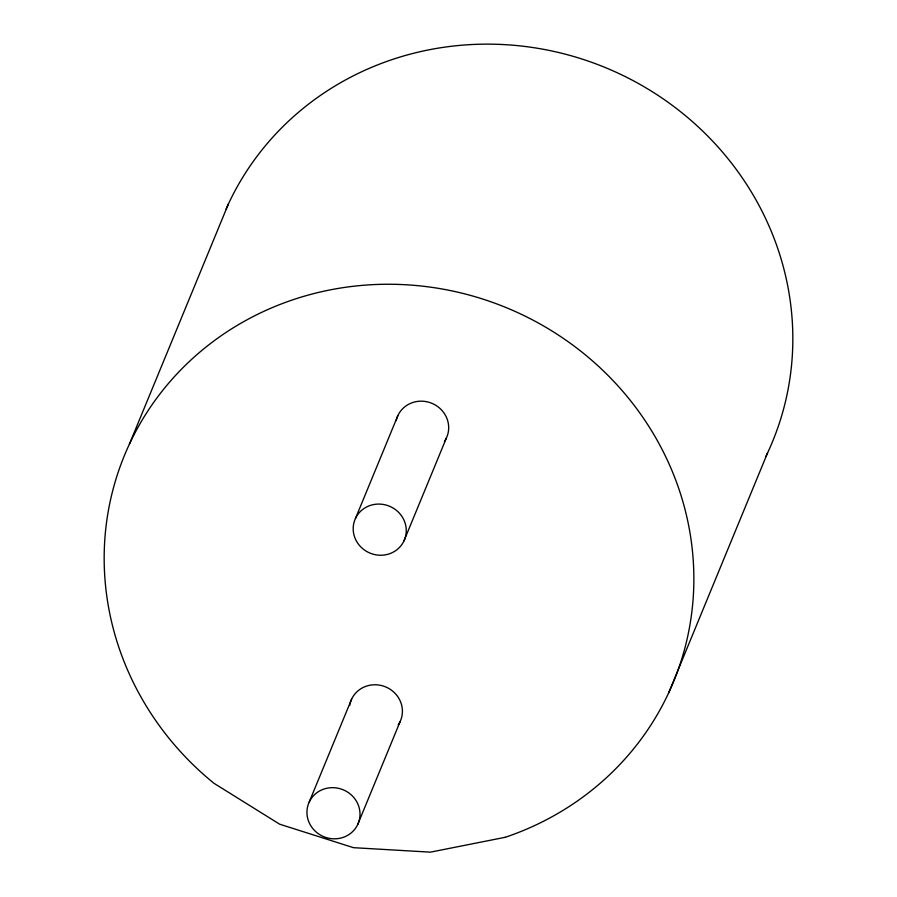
<?xml version="1.0" encoding="UTF-8"?>
<svg xmlns="http://www.w3.org/2000/svg" width="897" height="897" viewBox="0 0 897 897"><rect width="100%" height="100%" fill="white"/><g stroke="black" fill="none" stroke-linecap="round" stroke-linejoin="round"><path stroke-width="1.35" d="M129.415 444.127L228.387 204.023M355.47 518.455L397.887 415.558M403.998 540.857A26.731 25.385 22.4 0 0 376.908 504.136A26.731 25.385 22.4 0 0 358.295 543.986A26.731 25.385 22.4 0 0 403.998 540.857L446.414 437.96M309.207 802.053L351.624 699.144M357.746 824.444A26.731 25.385 22.4 0 0 330.645 787.723A26.731 25.385 22.4 0 0 312.044 827.572A26.731 25.385 22.4 0 0 357.746 824.444L400.152 721.547M668.613 692.977L767.585 452.873M396.182 420.592A26.731 25.385 22.4 0 1 432.253 403.459A26.731 25.385 22.4 0 1 444.43 441.425M349.673 705.491A26.731 25.385 22.4 0 1 385.351 686.788A26.731 25.385 22.4 0 1 398.167 725.011M226.1 209.046A296.952 282.095 22.4 0 1 616.699 72.511A296.952 282.095 22.4 0 1 765.803 456.618M505.246 837.293L430.437 852.15L353.485 847.676L279.64 824.186L213.935 783.272A296.952 282.095 22.4 0 1 205.133 347.744A296.952 282.095 22.4 0 1 651.435 430.526A296.952 282.095 22.4 0 1 505.246 837.293"/></g></svg>
